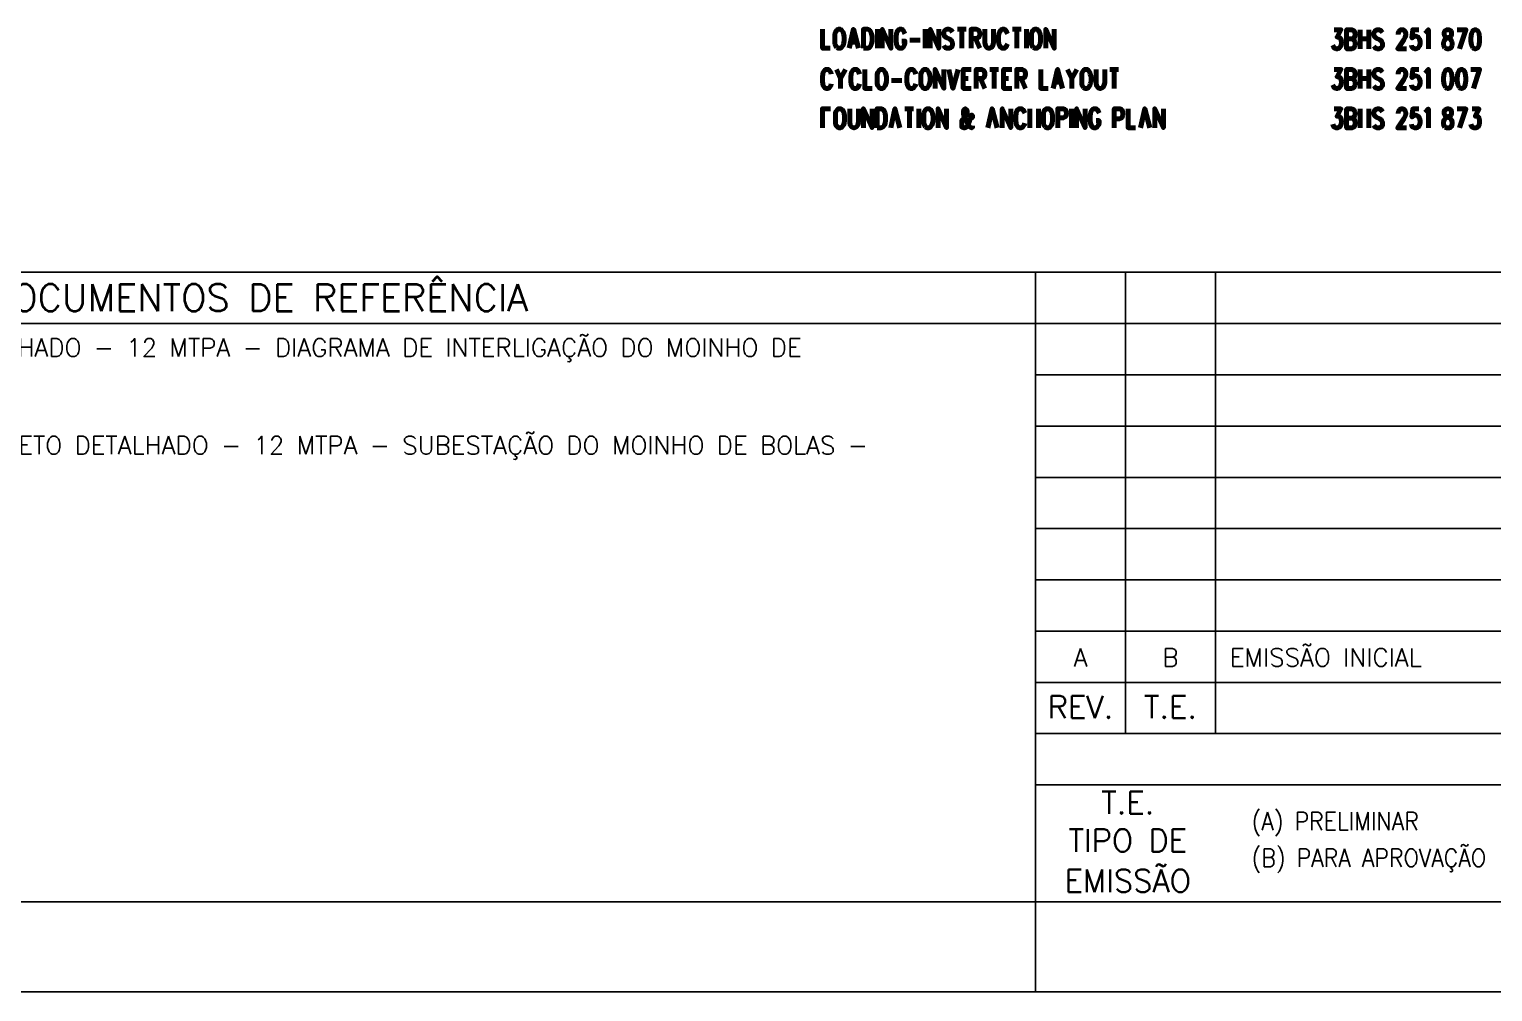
# Model space of a CAD drawing. Header units: metres. Extents: x 1223 to 5739, y -151236 to 19014.
# Drawn here: x 5257 to 5419.7, y -151236.4 to -151129.4 of the extents above; entities that cross this region are included whole.
import ezdxf
from ezdxf.enums import TextEntityAlignment as Align

# ---------------------------------------------------------------- set-up
doc = ezdxf.new("R2010")
doc.units = ezdxf.units.M
for name, color, linetype in [('FRL2', 2, 'Continuous'), ('FRL3', 3, 'Continuous'), ('FRL4', 4, 'Continuous'), ('FRL5', 5, 'Continuous'), ('FRL6', 6, 'Continuous'), ('FRL7', 7, 'Continuous'), ('FRR100', 4, 'Continuous'), ('FRR120', 5, 'Continuous'), ('FRR140', 5, 'Continuous'), ('FRR175', 1, 'Continuous'), ('FRR80', 3, 'Continuous'), ('JR80', 3, 'Continuous'), ('PDF_Geometry', 7, 'Continuous')]:
    doc.layers.add(name, color=color, linetype=linetype)
doc.styles.add('R100', font='simplex.shx', dxfattribs={"height": 2.5})
doc.styles.add('R120', font='simplex.shx', dxfattribs={"height": 3})
doc.styles.add('R140', font='simplex.shx', dxfattribs={"height": 3.5})
doc.styles.add('R80', font='simplex.shx', dxfattribs={"height": 2})

# ---------------------------------------------------------------- blocks, each defined once
blk = doc.blocks.new('A1')
at = {"layer": 'FRL2'}
blk.add_line((471, 10), (471, 0), dxfattribs=at)
at = {"layer": 'FRL3', "linetype": 'Continuous'}
for p, q in [((481, 28.7), (481, 80)), ((491, 28.7), (491, 80))]:
    blk.add_line(p, q, dxfattribs=at)
at = {"layer": 'FRL4', "linetype": 'Continuous'}
for p, q in [((25, 74.3), (471, 74.3)), ((471, 34.4), (656, 34.4)), ((471, 28.7), (656, 28.7)), ((471, 23), (656, 23))]:
    blk.add_line(p, q, dxfattribs=at)
at = {"layer": 'FRL5'}
blk.add_line((25, 80), (831, 80), dxfattribs=at)
at = {"layer": 'FRL5', "linetype": 'Continuous'}
blk.add_line((471, 10), (471, 80), dxfattribs=at)
at = {"layer": 'FRL6', "linetype": 'Continuous'}
blk.add_line((25, 10), (831, 10), dxfattribs=at)
at = {"layer": 'FRL7', "linetype": 'Continuous'}
for p, q in [((471, 74.3), (656, 74.3)), ((471, 68.6), (656, 68.6)), ((471, 62.9), (656, 62.9)), ((471, 57.2), (656, 57.2)), ((471, 51.5), (656, 51.5)), ((471, 45.8), (656, 45.8)), ((471, 40.1), (656, 40.1)), ((0, 0), (841, 0))]:
    blk.add_line(p, q, dxfattribs=at)
at = {"layer": 'FRR100', "style": 'R100'}
for s, p in [('REV.', (476, 31.66)), ('T.E.', (486, 31.66)), ('T.E.', (481.26, 21.02)), ('TIPO DE', (481.26, 16.82)), ('EMISSÃO', (481.26, 12.66))]:
    blk.add_text(s, height=2.5, dxfattribs=at).set_placement(p, align=Align.MIDDLE)
at = {"layer": 'FRR120', "style": 'R120'}
blk.add_text('DOCUMENTOS DE REFERÊNCIA', height=3, dxfattribs=at).set_placement((354.52, 75.68))
for tag, p in [('FASE_DO_PROJETO', (659, 46.29)), ('ÁREA_E/OU_SUBÁREA', (659, 40.79)), ('TÍTULO_DO_DESENHO', (659, 35.29)), ('SUBTÍTULO_1_DO_DESENHO', (659, 29.79)), ('SUBTÍTULO_2_DO_DESENHO', (659, 24.29))]:
    blk.add_attdef(tag, p, '', height=3, dxfattribs=at)
at = {"layer": 'FRR140', "style": 'R140', "width": 0.91}
for tag, p in [('NÚMERO_DA_CONTRATADA', (687.72, 12.6)), ('NUMERO_VALE', (752.89, 12.6))]:
    blk.add_attdef(tag, p, '', height=3.5, dxfattribs=at)
for tag, p in [('REVISÃO', (823.5, 14.68)), ('ESCALA', (671, 14.35))]:
    blk.add_attdef(tag, text='', height=3.5, dxfattribs=at).set_placement(p, align=Align.MIDDLE)
at = {"layer": 'FRR175', "style": 'R120'}
for tag, p in [('CLASSIFICAÇÃO', (811.83, 67.73)), ('PROJETO', (716.31, 53.59)), ('N_PROJ_SE', (793.5, 53.59)), ('N_CONTRATO', (796.97, 47.3))]:
    blk.add_attdef(tag, text='', height=3, dxfattribs=at).set_placement(p, align=Align.MIDDLE_CENTER)
at = {"layer": 'FRR80', "style": 'R80', "width": 0.9}
for s, p in [('(A) PRELIMINAR', (495.02, 17.95)), ('(B) PARA APROVAÇÃO', (495.02, 13.89))]:
    blk.add_text(s, height=2, dxfattribs=at).set_placement(p)
at = {"layer": 'FRR80', "style": 'R80'}
for tag, p in [('8A_REV', (476, 77.07)), ('EMIS.', (486, 77.07)), ('PROJ.', (585, 77.07)), ('DES.', (597, 77.07)), ('VER.', (609, 77.07)), ('APR.', (621, 77.07)), ('AUT.', (633.01, 77.07)), ('7A_REV', (476, 71.37)), ('EMIS.', (486, 71.37)), ('PROJ.', (585, 71.37)), ('DES.', (597, 71.37)), ('VER.', (609, 71.37)), ('APR.', (621, 71.37)), ('AUT.', (633.01, 71.37)), ('6A_REV', (476, 65.67)), ('EMIS.', (486, 65.67)), ('PROJ.', (585, 65.67)), ('DES.', (597, 65.67)), ('VER.', (609, 65.67)), ('APR.', (621, 65.67)), ('AUT.', (633.01, 65.67)), ('5A_REV', (476, 59.97)), ('EMIS.', (486, 59.97)), ('PROJ.', (585, 59.97)), ('DES.', (597, 59.97)), ('VER.', (609, 59.97)), ('APR.', (621, 59.97)), ('AUT.', (633.01, 59.97)), ('4A_REV', (476, 54.27)), ('EMIS.', (486, 54.27)), ('PROJ.', (585, 54.27)), ('DES.', (597, 54.27)), ('VER.', (609, 54.27)), ('APR.', (621, 54.27)), ('AUT.', (633.01, 54.27)), ('3A_REV', (476, 48.57)), ('EMIS.', (486, 48.57)), ('PROJ.', (585, 48.57)), ('DES.', (597, 48.57)), ('VER.', (609, 48.57)), ('APR.', (621, 48.57)), ('AUT.', (633.01, 48.57)), ('2A_REV', (476, 42.87)), ('EMIS.', (486, 42.87)), ('PROJ.', (585, 42.87)), ('DES.', (597, 42.87)), ('VER.', (609, 42.87)), ('APR.', (621, 42.87)), ('AUT.', (633.01, 42.87)), ('1a_REV', (476, 37.17)), ('EMIS.', (486, 37.17)), ('PROJ.', (585, 37.17)), ('DES.', (597, 37.17)), ('VER.', (609, 37.17)), ('APR.', (621, 37.17)), ('AUT.', (633.01, 37.17))]:
    blk.add_attdef(tag, text='', height=2, dxfattribs=at).set_placement(p, align=Align.MIDDLE)
for p in [(492.61, 76.08), (492.61, 70.38), (492.61, 64.68), (492.61, 58.98), (492.61, 53.28), (492.61, 47.58), (492.61, 41.88), (492.61, 36.18)]:
    blk.add_attdef('DESCRIÇÃO_DA_REVISÃO', p, '', height=2, dxfattribs=at)
at = {"layer": 'FRR80', "style": 'R80', "width": 0.85}
for p in [(648, 77.07), (648, 71.37), (648, 65.67), (648, 59.97), (648, 54.27), (648, 48.57), (648, 42.87), (648, 37.17)]:
    blk.add_attdef('DATA', text='', height=2, dxfattribs=at).set_placement(p, align=Align.MIDDLE)

msp = doc.modelspace()

# ---------------------------------------------------------------- linework, layer by layer
at = {"layer": 'PDF_Geometry', "color": 8, "lineweight": 90}
for points in [[(5346.067, -151131.509), (5345.234, -151131.509), (5345.234, -151129.395)], [(5348.201, -151131.509), (5348.668, -151129.395), (5349.237, -151131.509)], [(5351.33, -151131.509), (5351.33, -151129.395)], [(5351.879, -151131.509), (5351.879, -151129.395), (5352.834, -151131.509), (5352.834, -151129.395)], [(5354.053, -151130.716), (5354.399, -151130.716), (5354.399, -151131.001), (5354.317, -151131.204), (5354.196, -151131.407), (5354.053, -151131.509), (5353.769, -151131.509), (5353.647, -151131.407), (5353.505, -151131.204), (5353.444, -151131.001), (5353.403, -151130.716), (5353.403, -151130.208), (5353.444, -151129.903), (5353.505, -151129.7), (5353.647, -151129.497), (5353.769, -151129.395), (5354.053, -151129.395), (5354.196, -151129.497), (5354.317, -151129.7), (5354.399, -151129.903)], [(5356.654, -151131.509), (5356.654, -151129.395)], [(5357.203, -151131.509), (5357.203, -151129.395), (5358.158, -151131.509), (5358.158, -151129.395)], [(5358.727, -151131.204), (5358.849, -151131.407), (5359.052, -151131.509), (5359.316, -151131.509), (5359.54, -151131.407), (5359.682, -151131.204), (5359.682, -151130.899), (5359.601, -151130.716), (5359.54, -151130.615), (5359.397, -151130.513), (5358.991, -151130.31), (5358.849, -151130.208), (5358.768, -151130.107), (5358.727, -151129.903), (5358.727, -151129.7), (5358.849, -151129.497), (5359.052, -151129.395), (5359.316, -151129.395), (5359.54, -151129.497), (5359.682, -151129.7)], [(5360.231, -151129.395), (5361.206, -151129.395)], [(5360.718, -151131.509), (5360.718, -151129.395)], [(5361.755, -151131.509), (5361.755, -151129.395), (5362.364, -151129.395), (5362.588, -151129.497), (5362.649, -151129.599), (5362.73, -151129.802), (5362.73, -151130.005), (5362.649, -151130.208), (5362.588, -151130.31), (5362.364, -151130.411), (5361.755, -151130.411)], [(5363.279, -151129.395), (5363.279, -151130.899), (5363.34, -151131.204), (5363.482, -151131.407), (5363.685, -151131.509), (5363.827, -151131.509), (5364.03, -151131.407), (5364.173, -151131.204), (5364.234, -151130.899), (5364.234, -151129.395)], [(5365.798, -151131.001), (5365.737, -151131.204), (5365.595, -151131.407), (5365.473, -151131.509), (5365.189, -151131.509), (5365.046, -151131.407), (5364.925, -151131.204), (5364.843, -151131.001), (5364.803, -151130.716), (5364.803, -151130.208), (5364.843, -151129.903), (5364.925, -151129.7), (5365.046, -151129.497), (5365.189, -151129.395), (5365.473, -151129.395), (5365.595, -151129.497), (5365.737, -151129.7), (5365.798, -151129.903)], [(5366.367, -151129.395), (5367.322, -151129.395)], [(5366.835, -151131.509), (5366.835, -151129.395)], [(5367.912, -151131.509), (5367.912, -151129.395)], [(5370.045, -151131.509), (5370.045, -151129.395), (5371, -151131.509), (5371, -151129.395)], [(5401.968, -151131.163), (5402.029, -151131.366), (5402.11, -151131.468), (5402.314, -151131.57), (5402.517, -151131.57), (5402.7, -151131.468), (5402.862, -151131.265), (5402.923, -151130.96), (5402.923, -151130.777), (5402.862, -151130.472), (5402.781, -151130.371), (5402.639, -151130.269), (5402.436, -151130.269), (5402.862, -151129.456), (5402.11, -151129.456)], [(5403.492, -151130.472), (5404.102, -151130.472), (5404.305, -151130.371), (5404.386, -151130.269), (5404.447, -151130.066), (5404.447, -151129.863), (5404.386, -151129.66), (5404.305, -151129.558), (5404.102, -151129.456), (5403.492, -151129.456), (5403.492, -151131.57), (5404.102, -151131.57), (5404.305, -151131.468), (5404.386, -151131.366), (5404.447, -151131.163), (5404.447, -151130.879), (5404.386, -151130.676), (5404.305, -151130.574), (5404.102, -151130.472)], [(5405.016, -151131.57), (5405.016, -151129.456)], [(5405.971, -151129.456), (5405.971, -151131.57)], [(5406.54, -151131.265), (5406.662, -151131.468), (5406.865, -151131.57), (5407.15, -151131.57), (5407.353, -151131.468), (5407.495, -151131.265), (5407.495, -151130.96), (5407.434, -151130.777), (5407.353, -151130.676), (5407.211, -151130.574), (5406.804, -151130.371), (5406.662, -151130.269), (5406.581, -151130.168), (5406.54, -151129.964), (5406.54, -151129.761), (5406.662, -151129.558), (5406.865, -151129.456), (5407.15, -151129.456), (5407.353, -151129.558), (5407.495, -151129.761)], [(5410.157, -151131.57), (5409.182, -151131.57), (5409.873, -151130.574), (5410.015, -151130.269), (5410.076, -151130.066), (5410.076, -151129.863), (5410.015, -151129.66), (5409.934, -151129.558), (5409.791, -151129.456), (5409.527, -151129.456), (5409.385, -151129.558), (5409.324, -151129.66), (5409.243, -151129.863), (5409.243, -151129.964)], [(5410.706, -151131.163), (5410.767, -151131.366), (5410.848, -151131.468), (5411.051, -151131.57), (5411.254, -151131.57), (5411.458, -151131.468), (5411.6, -151131.265), (5411.681, -151130.96), (5411.681, -151130.777), (5411.6, -151130.472), (5411.458, -151130.269), (5411.254, -151130.168), (5411.051, -151130.168), (5410.848, -151130.269), (5410.767, -151130.371), (5410.848, -151129.456), (5411.539, -151129.456)], [(5412.596, -151131.57), (5412.596, -151129.456), (5412.23, -151129.863)], [(5416.07, -151131.57), (5416.761, -151129.456), (5415.806, -151129.456)], [(5348.343, -151130.818), (5349.034, -151130.818)], [(5354.947, -151130.615), (5356.085, -151130.615)], [(5362.242, -151130.411), (5362.73, -151131.509)], [(5405.016, -151130.472), (5405.971, -151130.472)], [(5346.21, -151135.471), (5346.149, -151135.674), (5346.007, -151135.878), (5345.864, -151135.979), (5345.6, -151135.979), (5345.458, -151135.878), (5345.316, -151135.674), (5345.255, -151135.471), (5345.214, -151135.187), (5345.214, -151134.679), (5345.255, -151134.374), (5345.316, -151134.171), (5345.458, -151133.967), (5345.6, -151133.866), (5345.864, -151133.866), (5346.007, -151133.967), (5346.149, -151134.171), (5346.21, -151134.374)], [(5347.246, -151135.979), (5347.246, -151134.882), (5346.779, -151133.866)], [(5347.795, -151133.866), (5347.246, -151134.882)], [(5349.359, -151135.471), (5349.278, -151135.674), (5349.156, -151135.878), (5349.014, -151135.979), (5348.729, -151135.979), (5348.587, -151135.878), (5348.465, -151135.674), (5348.404, -151135.471), (5348.364, -151135.187), (5348.364, -151134.679), (5348.404, -151134.374), (5348.465, -151134.171), (5348.587, -151133.967), (5348.729, -151133.866), (5349.014, -151133.866), (5349.156, -151133.967), (5349.278, -151134.171), (5349.359, -151134.374)], [(5350.761, -151135.979), (5349.928, -151135.979), (5349.928, -151133.866)], [(5355.598, -151135.471), (5355.537, -151135.674), (5355.394, -151135.878), (5355.273, -151135.979), (5354.988, -151135.979), (5354.846, -151135.878), (5354.724, -151135.674), (5354.643, -151135.471), (5354.602, -151135.187), (5354.602, -151134.679), (5354.643, -151134.374), (5354.724, -151134.171), (5354.846, -151133.967), (5354.988, -151133.866), (5355.273, -151133.866), (5355.394, -151133.967), (5355.537, -151134.171), (5355.598, -151134.374)], [(5357.752, -151135.979), (5357.752, -151133.866), (5358.727, -151135.979), (5358.727, -151133.866)], [(5359.276, -151133.866), (5359.723, -151135.979), (5360.312, -151133.866)], [(5361.755, -151135.979), (5360.881, -151135.979), (5360.881, -151133.866), (5361.755, -151133.866)], [(5360.881, -151134.882), (5361.429, -151134.882)], [(5362.324, -151135.979), (5362.324, -151133.866), (5362.933, -151133.866), (5363.157, -151133.967), (5363.218, -151134.069), (5363.279, -151134.272), (5363.279, -151134.475), (5363.218, -151134.679), (5363.157, -151134.78), (5362.933, -151134.882), (5362.324, -151134.882)], [(5362.811, -151134.882), (5363.279, -151135.979)], [(5363.848, -151133.866), (5364.803, -151133.866)], [(5364.315, -151135.979), (5364.315, -151133.866)], [(5366.266, -151135.979), (5365.372, -151135.979), (5365.372, -151133.866), (5366.266, -151133.866)], [(5365.372, -151134.882), (5365.92, -151134.882)], [(5366.835, -151135.979), (5366.835, -151133.866), (5367.444, -151133.866), (5367.647, -151133.967), (5367.729, -151134.069), (5367.79, -151134.272), (5367.79, -151134.475), (5367.729, -151134.679), (5367.647, -151134.78), (5367.444, -151134.882), (5366.835, -151134.882)], [(5367.302, -151134.882), (5367.79, -151135.979)], [(5370.33, -151135.979), (5369.497, -151135.979), (5369.497, -151133.866)], [(5370.878, -151135.979), (5371.366, -151133.866), (5371.915, -151135.979)], [(5372.951, -151135.979), (5372.951, -151134.882), (5372.484, -151133.866)], [(5373.5, -151133.866), (5372.951, -151134.882)], [(5375.654, -151133.866), (5375.654, -151135.37), (5375.694, -151135.674), (5375.857, -151135.878), (5376.04, -151135.979), (5376.182, -151135.979), (5376.385, -151135.878), (5376.527, -151135.674), (5376.609, -151135.37), (5376.609, -151133.866)], [(5377.178, -151133.866), (5378.133, -151133.866)], [(5377.645, -151135.979), (5377.645, -151133.866)], [(5401.968, -151135.573), (5402.029, -151135.776), (5402.11, -151135.878), (5402.314, -151135.979), (5402.517, -151135.979), (5402.7, -151135.878), (5402.862, -151135.674), (5402.923, -151135.37), (5402.923, -151135.187), (5402.862, -151134.882), (5402.781, -151134.78), (5402.639, -151134.679), (5402.436, -151134.679), (5402.862, -151133.866), (5402.11, -151133.866)], [(5403.492, -151134.882), (5404.102, -151134.882), (5404.305, -151134.78), (5404.386, -151134.679), (5404.447, -151134.475), (5404.447, -151134.272), (5404.386, -151134.069), (5404.305, -151133.967), (5404.102, -151133.866), (5403.492, -151133.866), (5403.492, -151135.979), (5404.102, -151135.979), (5404.305, -151135.878), (5404.386, -151135.776), (5404.447, -151135.573), (5404.447, -151135.288), (5404.386, -151135.085), (5404.305, -151134.983), (5404.102, -151134.882)], [(5405.016, -151135.979), (5405.016, -151133.866)], [(5405.016, -151134.882), (5405.971, -151134.882)], [(5405.971, -151133.866), (5405.971, -151135.979)], [(5406.54, -151135.674), (5406.662, -151135.878), (5406.865, -151135.979), (5407.15, -151135.979), (5407.353, -151135.878), (5407.495, -151135.674), (5407.495, -151135.37), (5407.434, -151135.187), (5407.353, -151135.085), (5407.211, -151134.983), (5406.804, -151134.78), (5406.662, -151134.679), (5406.581, -151134.577), (5406.54, -151134.374), (5406.54, -151134.171), (5406.662, -151133.967), (5406.865, -151133.866), (5407.15, -151133.866), (5407.353, -151133.967), (5407.495, -151134.171)], [(5410.157, -151135.979), (5409.182, -151135.979), (5409.873, -151134.983), (5410.015, -151134.679), (5410.076, -151134.475), (5410.076, -151134.272), (5410.015, -151134.069), (5409.934, -151133.967), (5409.791, -151133.866), (5409.527, -151133.866), (5409.385, -151133.967), (5409.324, -151134.069), (5409.243, -151134.272), (5409.243, -151134.374)], [(5410.706, -151135.573), (5410.767, -151135.776), (5410.848, -151135.878), (5411.051, -151135.979), (5411.254, -151135.979), (5411.458, -151135.878), (5411.6, -151135.674), (5411.681, -151135.37), (5411.681, -151135.187), (5411.6, -151134.882), (5411.458, -151134.679), (5411.254, -151134.577), (5411.051, -151134.577), (5410.848, -151134.679), (5410.767, -151134.78), (5410.848, -151133.866), (5411.539, -151133.866)], [(5412.596, -151135.979), (5412.596, -151133.866), (5412.23, -151134.272)], [(5417.594, -151135.979), (5418.285, -151133.866), (5417.33, -151133.866)], [(5352.915, -151135.085), (5354.033, -151135.085)], [(5371.021, -151135.288), (5371.711, -151135.288)], [(5345.214, -151140.348), (5345.214, -151138.235), (5346.108, -151138.235)], [(5348.262, -151138.235), (5348.262, -151139.738), (5348.323, -151140.043), (5348.465, -151140.246), (5348.668, -151140.348), (5348.79, -151140.348), (5348.994, -151140.246), (5349.156, -151140.043), (5349.217, -151139.738), (5349.217, -151138.235)], [(5349.786, -151140.348), (5349.786, -151138.235), (5350.741, -151140.348), (5350.741, -151138.235)], [(5352.814, -151140.348), (5353.281, -151138.235), (5353.83, -151140.348)], [(5354.399, -151138.235), (5355.354, -151138.235)], [(5354.886, -151140.348), (5354.886, -151138.235)], [(5355.943, -151140.348), (5355.943, -151138.235)], [(5358.077, -151140.348), (5358.077, -151138.235), (5359.032, -151140.348), (5359.032, -151138.235)], [(5361.856, -151139.047), (5361.795, -151139.149), (5361.856, -151139.251), (5361.917, -151139.149), (5361.917, -151139.047), (5361.856, -151138.946), (5361.795, -151138.946), (5361.714, -151139.047), (5361.653, -151139.251), (5361.531, -151139.738), (5361.389, -151140.043), (5361.247, -151140.246), (5361.104, -151140.348), (5360.901, -151140.348), (5360.718, -151140.246), (5360.718, -151140.043), (5360.718, -151139.738), (5360.718, -151139.555), (5361.104, -151139.149), (5361.247, -151138.946), (5361.328, -151138.743), (5361.328, -151138.539), (5361.247, -151138.336), (5361.104, -151138.235), (5360.962, -151138.336), (5360.901, -151138.539), (5360.901, -151138.743), (5360.962, -151139.047), (5361.104, -151139.352), (5361.45, -151140.043), (5361.592, -151140.246), (5361.795, -151140.348), (5361.856, -151140.348), (5361.917, -151140.246), (5361.917, -151140.145)], [(5363.604, -151140.348), (5364.091, -151138.235), (5364.64, -151140.348)], [(5365.209, -151140.348), (5365.209, -151138.235), (5366.164, -151140.348), (5366.164, -151138.235)], [(5367.708, -151139.84), (5367.647, -151140.043), (5367.505, -151140.246), (5367.363, -151140.348), (5367.079, -151140.348), (5366.957, -151140.246), (5366.814, -151140.043), (5366.753, -151139.84), (5366.713, -151139.555), (5366.713, -151139.047), (5366.753, -151138.743), (5366.814, -151138.539), (5366.957, -151138.336), (5367.079, -151138.235), (5367.363, -151138.235), (5367.505, -151138.336), (5367.647, -151138.539), (5367.708, -151138.743)], [(5368.277, -151140.348), (5368.277, -151138.235)], [(5369.232, -151138.235), (5369.232, -151140.348)], [(5371.386, -151140.348), (5371.386, -151138.235), (5371.996, -151138.235), (5372.199, -151138.336), (5372.28, -151138.438), (5372.341, -151138.641), (5372.341, -151138.844), (5372.28, -151139.047), (5372.199, -151139.149), (5371.996, -151139.251), (5371.386, -151139.251)], [(5372.931, -151140.348), (5372.931, -151138.235)], [(5373.479, -151140.348), (5373.479, -151138.235), (5374.434, -151140.348), (5374.434, -151138.235)], [(5375.654, -151139.555), (5375.979, -151139.555), (5375.979, -151139.84), (5375.918, -151140.043), (5375.775, -151140.246), (5375.654, -151140.348), (5375.369, -151140.348), (5375.227, -151140.246), (5375.085, -151140.043), (5375.024, -151139.84), (5374.983, -151139.555), (5374.983, -151139.047), (5375.024, -151138.743), (5375.085, -151138.539), (5375.227, -151138.336), (5375.369, -151138.235), (5375.654, -151138.235), (5375.775, -151138.336), (5375.918, -151138.539), (5375.979, -151138.743)], [(5377.665, -151140.348), (5377.665, -151138.235), (5378.275, -151138.235), (5378.498, -151138.336), (5378.559, -151138.438), (5378.62, -151138.641), (5378.62, -151138.946), (5378.559, -151139.149), (5378.498, -151139.251), (5378.275, -151139.352), (5377.665, -151139.352)], [(5380.043, -151140.348), (5379.21, -151140.348), (5379.21, -151138.235)], [(5380.591, -151140.348), (5381.059, -151138.235), (5381.607, -151140.348)], [(5382.176, -151140.348), (5382.176, -151138.235), (5383.131, -151140.348), (5383.131, -151138.235)], [(5401.968, -151139.962), (5402.029, -151140.165), (5402.11, -151140.267), (5402.314, -151140.368), (5402.517, -151140.368), (5402.7, -151140.267), (5402.862, -151140.063), (5402.923, -151139.759), (5402.923, -151139.576), (5402.862, -151139.271), (5402.781, -151139.169), (5402.639, -151139.068), (5402.436, -151139.068), (5402.862, -151138.255), (5402.11, -151138.255)], [(5403.492, -151139.271), (5404.102, -151139.271), (5404.305, -151139.169), (5404.386, -151139.068), (5404.447, -151138.865), (5404.447, -151138.661), (5404.386, -151138.458), (5404.305, -151138.357), (5404.102, -151138.255), (5403.492, -151138.255), (5403.492, -151140.368), (5404.102, -151140.368), (5404.305, -151140.267), (5404.386, -151140.165), (5404.447, -151139.962), (5404.447, -151139.677), (5404.386, -151139.474), (5404.305, -151139.373), (5404.102, -151139.271)], [(5405.016, -151140.368), (5405.016, -151138.255)], [(5405.971, -151138.255), (5405.971, -151140.368)], [(5406.54, -151140.063), (5406.662, -151140.267), (5406.865, -151140.368), (5407.15, -151140.368), (5407.353, -151140.267), (5407.495, -151140.063), (5407.495, -151139.759), (5407.434, -151139.576), (5407.353, -151139.474), (5407.211, -151139.373), (5406.804, -151139.169), (5406.662, -151139.068), (5406.581, -151138.966), (5406.54, -151138.763), (5406.54, -151138.56), (5406.662, -151138.357), (5406.865, -151138.255), (5407.15, -151138.255), (5407.353, -151138.357), (5407.495, -151138.56)], [(5410.157, -151140.368), (5409.182, -151140.368), (5409.873, -151139.373), (5410.015, -151139.068), (5410.076, -151138.865), (5410.076, -151138.661), (5410.015, -151138.458), (5409.934, -151138.357), (5409.791, -151138.255), (5409.527, -151138.255), (5409.385, -151138.357), (5409.324, -151138.458), (5409.243, -151138.661), (5409.243, -151138.763)], [(5410.706, -151139.962), (5410.767, -151140.165), (5410.848, -151140.267), (5411.051, -151140.368), (5411.254, -151140.368), (5411.458, -151140.267), (5411.6, -151140.063), (5411.681, -151139.759), (5411.681, -151139.576), (5411.6, -151139.271), (5411.458, -151139.068), (5411.254, -151138.966), (5411.051, -151138.966), (5410.848, -151139.068), (5410.767, -151139.169), (5410.848, -151138.255), (5411.539, -151138.255)], [(5412.596, -151140.368), (5412.596, -151138.255), (5412.23, -151138.661)], [(5416.07, -151140.368), (5416.761, -151138.255), (5415.806, -151138.255)], [(5417.33, -151139.962), (5417.391, -151140.165), (5417.472, -151140.267), (5417.676, -151140.368), (5417.879, -151140.368), (5418.082, -151140.267), (5418.224, -151140.063), (5418.285, -151139.759), (5418.285, -151139.576), (5418.224, -151139.271), (5418.163, -151139.169), (5418.001, -151139.068), (5417.798, -151139.068), (5418.224, -151138.255), (5417.472, -151138.255)]]:
    msp.add_lwpolyline(points, dxfattribs=at)
for points in [[(5346.819, -151131.407), (5346.962, -151131.509), (5347.226, -151131.509), (5347.348, -151131.407), (5347.51, -151131.204), (5347.571, -151131.001), (5347.632, -151130.716), (5347.632, -151130.208), (5347.571, -151129.903), (5347.51, -151129.7), (5347.348, -151129.497), (5347.226, -151129.395), (5346.962, -151129.395), (5346.819, -151129.497), (5346.677, -151129.7), (5346.616, -151129.903), (5346.616, -151130.208), (5346.616, -151130.716), (5346.616, -151131.001), (5346.677, -151131.204)], [(5349.786, -151131.509), (5349.786, -151129.395), (5350.274, -151129.395), (5350.477, -151129.497), (5350.619, -151129.7), (5350.68, -151129.903), (5350.761, -151130.208), (5350.761, -151130.716), (5350.68, -151131.001), (5350.619, -151131.204), (5350.477, -151131.407), (5350.274, -151131.509)], [(5368.663, -151131.407), (5368.806, -151131.509), (5369.07, -151131.509), (5369.212, -151131.407), (5369.354, -151131.204), (5369.415, -151131.001), (5369.476, -151130.716), (5369.476, -151130.208), (5369.415, -151129.903), (5369.354, -151129.7), (5369.212, -151129.497), (5369.07, -151129.395), (5368.806, -151129.395), (5368.663, -151129.497), (5368.521, -151129.7), (5368.46, -151129.903), (5368.46, -151130.208), (5368.46, -151130.716), (5368.46, -151131.001), (5368.521, -151131.204)], [(5414.424, -151131.468), (5414.343, -151131.366), (5414.282, -151131.163), (5414.282, -151130.879), (5414.343, -151130.676), (5414.485, -151130.472), (5414.689, -151130.371), (5414.953, -151130.269), (5415.115, -151130.168), (5415.176, -151129.964), (5415.176, -151129.761), (5415.115, -151129.558), (5414.892, -151129.456), (5414.628, -151129.456), (5414.424, -151129.558), (5414.343, -151129.761), (5414.343, -151129.964), (5414.424, -151130.168), (5414.546, -151130.269), (5414.831, -151130.371), (5415.034, -151130.472), (5415.176, -151130.676), (5415.237, -151130.879), (5415.237, -151131.163), (5415.176, -151131.366), (5415.115, -151131.468), (5414.892, -151131.57), (5414.628, -151131.57)], [(5417.533, -151131.468), (5417.737, -151131.57), (5417.879, -151131.57), (5418.082, -151131.468), (5418.224, -151131.163), (5418.285, -151130.676), (5418.285, -151130.371), (5418.224, -151129.863), (5418.082, -151129.558), (5417.879, -151129.456), (5417.737, -151129.456), (5417.533, -151129.558), (5417.391, -151129.863), (5417.33, -151130.371), (5417.33, -151130.676), (5417.391, -151131.163)], [(5351.513, -151135.878), (5351.656, -151135.979), (5351.92, -151135.979), (5352.062, -151135.878), (5352.204, -151135.674), (5352.285, -151135.471), (5352.346, -151135.187), (5352.346, -151134.679), (5352.285, -151134.374), (5352.204, -151134.171), (5352.062, -151133.967), (5351.92, -151133.866), (5351.656, -151133.866), (5351.513, -151133.967), (5351.371, -151134.171), (5351.31, -151134.374), (5351.31, -151134.679), (5351.31, -151135.187), (5351.31, -151135.471), (5351.371, -151135.674)], [(5356.37, -151135.878), (5356.512, -151135.979), (5356.776, -151135.979), (5356.918, -151135.878), (5357.061, -151135.674), (5357.122, -151135.471), (5357.203, -151135.187), (5357.203, -151134.679), (5357.122, -151134.374), (5357.061, -151134.171), (5356.918, -151133.967), (5356.776, -151133.866), (5356.512, -151133.866), (5356.37, -151133.967), (5356.228, -151134.171), (5356.167, -151134.374), (5356.167, -151134.679), (5356.167, -151135.187), (5356.167, -151135.471), (5356.228, -151135.674)], [(5374.251, -151135.878), (5374.394, -151135.979), (5374.658, -151135.979), (5374.8, -151135.878), (5374.942, -151135.674), (5375.003, -151135.471), (5375.085, -151135.187), (5375.085, -151134.679), (5375.003, -151134.374), (5374.942, -151134.171), (5374.8, -151133.967), (5374.658, -151133.866), (5374.394, -151133.866), (5374.251, -151133.967), (5374.109, -151134.171), (5374.048, -151134.374), (5374.048, -151134.679), (5374.048, -151135.187), (5374.048, -151135.471), (5374.109, -151135.674)], [(5414.485, -151135.878), (5414.689, -151135.979), (5414.831, -151135.979), (5415.034, -151135.878), (5415.176, -151135.573), (5415.237, -151135.085), (5415.237, -151134.78), (5415.176, -151134.272), (5415.034, -151133.967), (5414.831, -151133.866), (5414.689, -151133.866), (5414.485, -151133.967), (5414.343, -151134.272), (5414.282, -151134.78), (5414.282, -151135.085), (5414.343, -151135.573)], [(5416.009, -151135.878), (5416.213, -151135.979), (5416.355, -151135.979), (5416.558, -151135.878), (5416.7, -151135.573), (5416.761, -151135.085), (5416.761, -151134.78), (5416.7, -151134.272), (5416.558, -151133.967), (5416.355, -151133.866), (5416.213, -151133.866), (5416.009, -151133.967), (5415.867, -151134.272), (5415.806, -151134.78), (5415.806, -151135.085), (5415.867, -151135.573)], [(5346.88, -151140.246), (5347.002, -151140.348), (5347.266, -151140.348), (5347.409, -151140.246), (5347.551, -151140.043), (5347.632, -151139.84), (5347.693, -151139.555), (5347.693, -151139.047), (5347.632, -151138.743), (5347.551, -151138.539), (5347.409, -151138.336), (5347.266, -151138.235), (5347.002, -151138.235), (5346.88, -151138.336), (5346.718, -151138.539), (5346.677, -151138.743), (5346.677, -151139.047), (5346.677, -151139.555), (5346.677, -151139.84), (5346.718, -151140.043)], [(5351.29, -151140.348), (5351.29, -151138.235), (5351.757, -151138.235), (5351.96, -151138.336), (5352.123, -151138.539), (5352.184, -151138.743), (5352.245, -151139.047), (5352.245, -151139.555), (5352.184, -151139.84), (5352.123, -151140.043), (5351.96, -151140.246), (5351.757, -151140.348)], [(5356.695, -151140.246), (5356.837, -151140.348), (5357.101, -151140.348), (5357.244, -151140.246), (5357.386, -151140.043), (5357.447, -151139.84), (5357.528, -151139.555), (5357.528, -151139.047), (5357.447, -151138.743), (5357.386, -151138.539), (5357.244, -151138.336), (5357.101, -151138.235), (5356.837, -151138.235), (5356.695, -151138.336), (5356.553, -151138.539), (5356.492, -151138.743), (5356.492, -151139.047), (5356.492, -151139.555), (5356.492, -151139.84), (5356.553, -151140.043)], [(5370.005, -151140.246), (5370.127, -151140.348), (5370.411, -151140.348), (5370.533, -151140.246), (5370.675, -151140.043), (5370.756, -151139.84), (5370.817, -151139.555), (5370.817, -151139.047), (5370.756, -151138.743), (5370.675, -151138.539), (5370.533, -151138.336), (5370.411, -151138.235), (5370.127, -151138.235), (5370.005, -151138.336), (5369.842, -151138.539), (5369.801, -151138.743), (5369.801, -151139.047), (5369.801, -151139.555), (5369.801, -151139.84), (5369.842, -151140.043)], [(5414.424, -151140.267), (5414.343, -151140.165), (5414.282, -151139.962), (5414.282, -151139.677), (5414.343, -151139.474), (5414.485, -151139.271), (5414.689, -151139.169), (5414.953, -151139.068), (5415.115, -151138.966), (5415.176, -151138.763), (5415.176, -151138.56), (5415.115, -151138.357), (5414.892, -151138.255), (5414.628, -151138.255), (5414.424, -151138.357), (5414.343, -151138.56), (5414.343, -151138.763), (5414.424, -151138.966), (5414.546, -151139.068), (5414.831, -151139.169), (5415.034, -151139.271), (5415.176, -151139.474), (5415.237, -151139.677), (5415.237, -151139.962), (5415.176, -151140.165), (5415.115, -151140.267), (5414.892, -151140.368), (5414.628, -151140.368)]]:
    msp.add_lwpolyline(points, close=True, dxfattribs=at)

# ---------------------------------------------------------------- block references
ref = msp.add_blockref('A1', (4897.92, -151236.421), dxfattribs=dict(rotation=360))
ref.add_attrib('1a_REV', 'A', dxfattribs={"layer": 'FRR80', "height": 2, "rotation": 360, "style": 'R80'}).set_placement((5373.92, -151199.253), align=Align.MIDDLE)
ref.add_attrib('EMIS.', 'B', dxfattribs={"layer": 'FRR80', "height": 2, "rotation": 360, "style": 'R80'}).set_placement((5383.92, -151199.253), align=Align.MIDDLE)
ref.add_attrib('DESCRIÇÃO_DA_REVISÃO', 'EMISSÃO INICIAL', (5390.526, -151200.24), dxfattribs={"layer": 'FRR80', "height": 2, "rotation": 360, "style": 'R80'})

# ---------------------------------------------------------------- texts
at = {"layer": 'JR80', "char_height": 2, "width": 158.97742, "attachment_point": 1, "style": 'R80'}
for s, insert in [('\\A1;\\Fsimplex.shx|c1;2014SA-J-01017 - PROJETO DETALHADO - 12 MTPA - DIAGRAMA DE INTERLIGAÇÃO DO MOINHO DE BOLAS - SE-2014-02 ', (5205.332, -151163.8)), ('\\A1;\\Fsimplex.shx|c1;DF-2014-M-101-E-9051E - PROJETO DETALHADO - 12 MTPA - SUBESTAÇÃO DO MOINHO DE BOLAS - E-HOUSE - MO-2014-02 ', (5205.332, -151174.658))]:
    msp.add_mtext(s, dxfattribs=dict(at, insert=insert))

doc.saveas('drawing.dxf')
